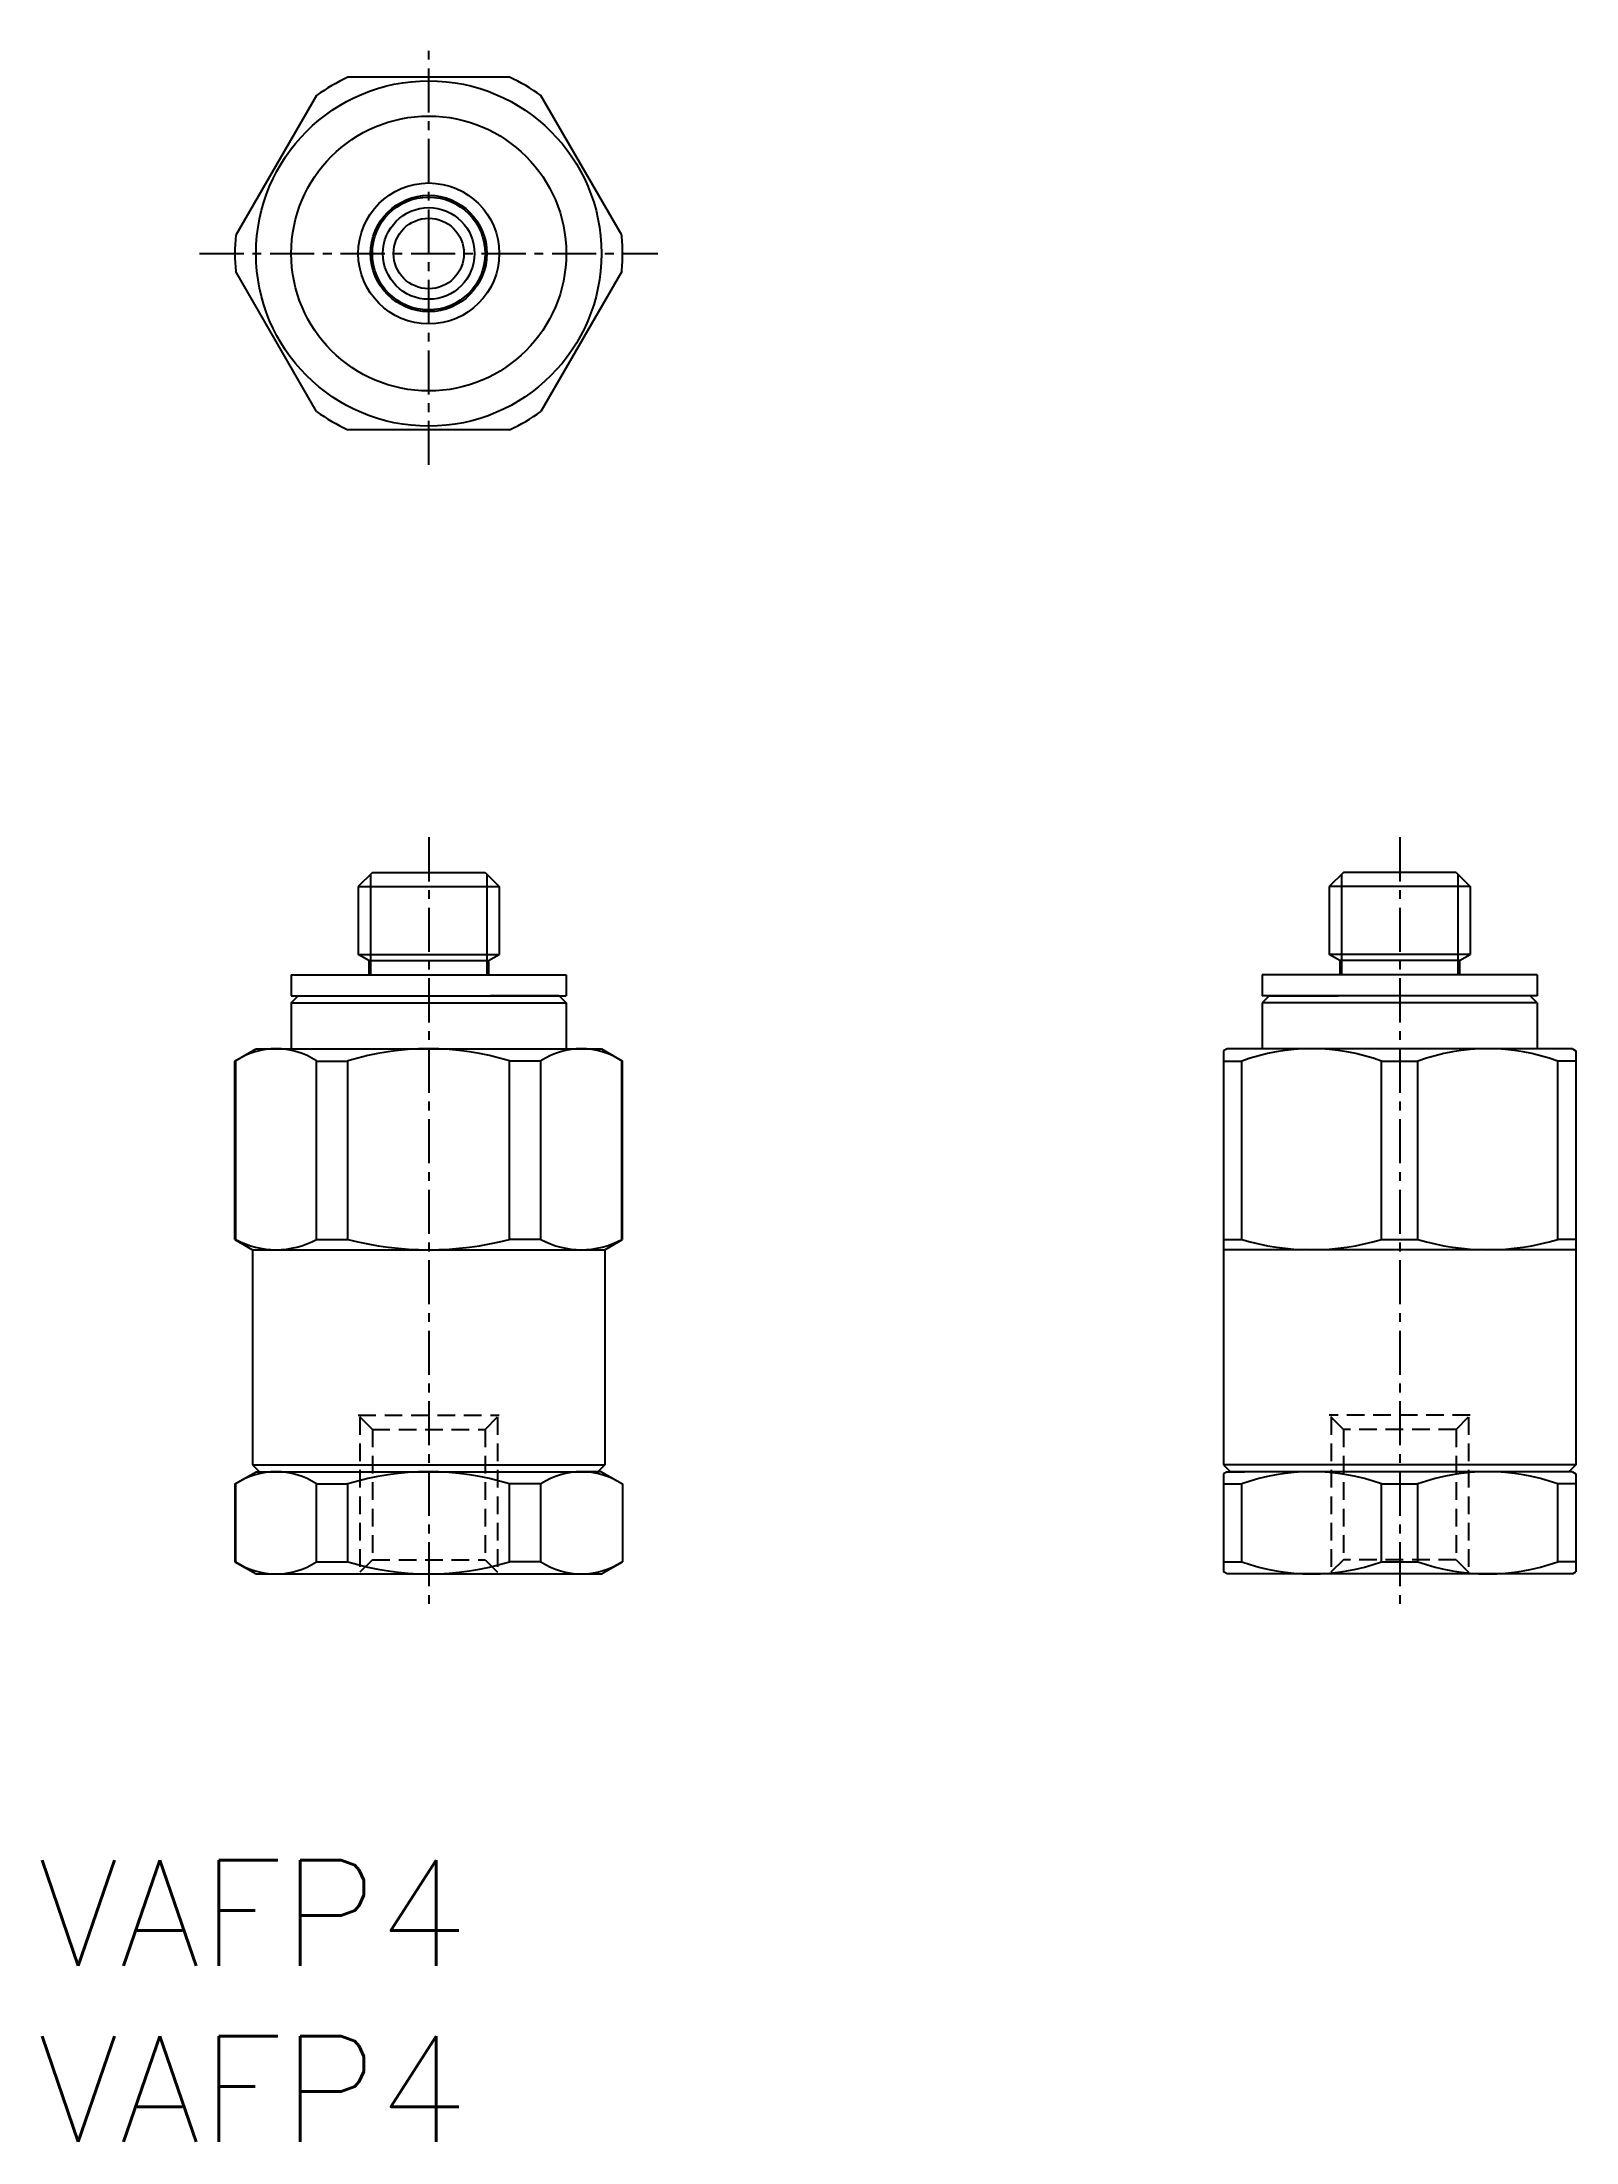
# Model space of a CAD drawing. Extents: x 108.4 to 151.9, y 61.4 to 121.
import ezdxf
from ezdxf.enums import TextEntityAlignment as Align

# ---------------------------------------------------------------- set-up
doc = ezdxf.new("R2010")
doc.units = 0
doc.linetypes.add('CENTER', pattern=[2, 1.25, -0.25, 0.25, -0.25])
doc.linetypes.add('DASHED', pattern=[0.75, 0.5, -0.25])
doc.layers.get('0').update_dxf_attribs({"linetype": 'CONTINUOUS'})
doc.styles.get("Standard").update_dxf_attribs({"font": 'txt.shx', "bigfont": 'extfont.shx'})

msp = doc.modelspace()

# ---------------------------------------------------------------- linework, layer by layer
at = {"color": 1, "linetype": 'CENTER'}
for p, q in [((119.33, 108.957), (119.33, 120.957)), ((112.83, 114.957), (125.83, 114.957)), ((119.33, 98.393), (119.33, 76.493)), ((146.877, 98.393), (146.877, 76.493))]:
    msp.add_line(p, q, dxfattribs=at)
at = {"color": 7, "linetype": 'CONTINUOUS'}
for p, q in [((121.621, 119.957), (117.039, 119.957)), ((116.145, 119.442), (113.854, 115.473)), ((124.806, 115.473), (122.514, 119.442)), ((116.145, 110.473), (113.854, 114.442)), ((124.806, 114.442), (122.514, 110.473)), ((121.621, 109.957), (117.039, 109.957)), ((117.73, 97.393), (117.33, 96.993)), ((117.73, 97.393), (120.93, 97.393)), ((120.93, 97.393), (121.33, 96.993)), ((145.277, 97.393), (144.877, 96.993)), ((148.477, 97.393), (145.277, 97.393)), ((148.477, 97.393), (148.877, 96.993)), ((117.33, 96.993), (117.33, 95.066)), ((117.33, 96.993), (121.33, 96.993)), ((121.33, 96.993), (121.33, 95.066)), ((148.877, 96.993), (144.877, 96.993)), ((144.877, 96.993), (144.877, 95.066)), ((148.877, 96.993), (148.877, 95.066)), ((117.63, 94.893), (117.33, 95.066)), ((117.33, 95.066), (121.33, 95.066)), ((117.63, 94.893), (117.63, 94.493)), ((117.63, 94.893), (121.03, 94.893)), ((121.03, 94.893), (121.33, 95.066)), ((121.03, 94.893), (121.03, 94.493)), ((148.877, 95.066), (144.877, 95.066)), ((145.177, 94.893), (144.877, 95.066)), ((148.577, 94.893), (145.177, 94.893)), ((145.177, 94.893), (145.177, 94.493)), ((148.577, 94.893), (148.877, 95.066)), ((148.577, 94.893), (148.577, 94.493)), ((115.43, 94.493), (115.43, 93.893)), ((115.43, 94.493), (123.23, 94.493)), ((123.23, 94.493), (123.23, 93.893)), ((150.777, 94.493), (142.977, 94.493)), ((142.977, 94.493), (142.977, 93.893)), ((150.777, 94.493), (150.777, 93.893)), ((115.43, 93.893), (123.23, 93.893)), ((115.43, 93.693), (115.63, 93.893)), ((115.43, 93.693), (115.43, 92.393)), ((115.43, 93.693), (123.23, 93.693)), ((115.63, 93.893), (119.33, 93.893)), ((123.03, 93.893), (121.08, 93.893)), ((123.03, 93.893), (123.23, 93.693)), ((123.23, 93.693), (123.23, 92.393)), ((143.177, 93.893), (142.977, 93.693)), ((150.777, 93.893), (142.977, 93.893)), ((150.777, 93.693), (142.977, 93.693)), ((142.977, 93.693), (142.977, 92.393)), ((143.177, 93.893), (145.127, 93.893)), ((150.577, 93.893), (146.877, 93.893)), ((150.777, 93.693), (150.577, 93.893)), ((150.777, 93.693), (150.777, 92.393)), ((113.83, 92.046), (114.43, 92.393)), ((114.43, 92.393), (124.23, 92.393)), ((124.23, 92.393), (124.83, 92.046)), ((141.977, 92.393), (141.877, 92.335)), ((151.777, 92.393), (141.977, 92.393)), ((151.777, 92.393), (151.877, 92.335)), ((113.83, 86.981), (113.83, 92.046)), ((113.83, 92.046), (113.854, 92.046)), ((113.854, 86.981), (113.854, 92.046)), ((116.145, 86.981), (116.145, 92.046)), ((116.145, 92.046), (117.039, 92.046)), ((117.039, 86.981), (117.039, 92.046)), ((122.514, 92.046), (121.621, 92.046)), ((121.621, 86.981), (121.621, 92.046)), ((122.514, 86.981), (122.514, 92.046)), ((124.806, 86.981), (124.806, 92.046)), ((124.83, 92.046), (124.806, 92.046)), ((124.83, 86.981), (124.83, 92.046)), ((141.877, 92.335), (141.877, 86.693)), ((141.877, 92.046), (142.393, 92.046)), ((142.393, 86.981), (142.393, 92.046)), ((146.362, 86.981), (146.362, 92.046)), ((146.362, 92.046), (147.393, 92.046)), ((147.393, 86.981), (147.393, 92.046)), ((151.877, 92.046), (151.362, 92.046)), ((151.362, 86.981), (151.362, 92.046)), ((151.877, 92.335), (151.877, 86.693)), ((113.83, 86.981), (114.33, 86.693)), ((113.83, 86.981), (113.854, 86.981)), ((114.33, 86.693), (124.33, 86.693)), ((114.33, 86.693), (114.33, 80.593)), ((116.145, 86.981), (117.039, 86.981)), ((122.514, 86.981), (121.621, 86.981)), ((124.33, 86.693), (124.83, 86.981)), ((124.33, 86.693), (124.33, 80.593)), ((124.83, 86.981), (124.806, 86.981)), ((141.877, 86.981), (142.393, 86.981)), ((141.877, 86.693), (141.877, 80.593)), ((151.877, 86.693), (141.877, 86.693)), ((146.362, 86.981), (147.393, 86.981)), ((151.877, 86.981), (151.362, 86.981)), ((151.877, 86.693), (151.877, 80.593)), ((114.33, 80.593), (124.33, 80.593)), ((114.33, 80.593), (114.53, 80.393)), ((124.33, 80.593), (124.13, 80.393)), ((141.877, 80.593), (142.077, 80.393)), ((151.877, 80.593), (141.877, 80.593)), ((151.877, 80.593), (151.677, 80.393)), ((113.83, 80.046), (114.43, 80.393)), ((113.83, 80.046), (113.83, 77.839)), ((113.83, 80.046), (113.854, 80.046)), ((113.854, 77.839), (113.854, 80.046)), ((114.43, 80.393), (119.33, 80.393)), ((114.53, 80.393), (124.13, 80.393)), ((116.145, 77.839), (116.145, 80.046)), ((116.145, 80.046), (117.039, 80.046)), ((117.039, 77.839), (117.039, 80.046)), ((122.514, 80.046), (121.621, 80.046)), ((121.621, 77.839), (121.621, 80.046)), ((122.514, 77.839), (122.514, 80.046)), ((124.23, 80.393), (123.73, 80.393)), ((124.23, 80.393), (124.83, 80.046)), ((124.83, 80.046), (124.83, 77.839)), ((141.977, 80.393), (141.877, 80.335)), ((141.877, 80.335), (141.877, 77.55)), ((141.877, 80.046), (142.393, 80.046)), ((141.977, 80.393), (142.477, 80.393)), ((151.677, 80.393), (142.077, 80.393)), ((142.393, 77.839), (142.393, 80.046)), ((146.362, 77.839), (146.362, 80.046)), ((146.362, 80.046), (147.393, 80.046)), ((151.777, 80.393), (146.877, 80.393)), ((147.393, 77.839), (147.393, 80.046)), ((151.877, 80.046), (151.362, 80.046)), ((151.362, 77.839), (151.362, 80.046)), ((151.777, 80.393), (151.877, 80.335)), ((151.877, 80.335), (151.877, 77.55)), ((113.83, 77.839), (114.43, 77.493)), ((113.83, 77.839), (113.854, 77.839)), ((114.43, 77.493), (124.23, 77.493)), ((116.145, 77.839), (117.039, 77.839)), ((122.514, 77.839), (121.621, 77.839)), ((124.23, 77.493), (124.83, 77.839)), ((141.877, 77.839), (142.393, 77.839)), ((141.977, 77.493), (141.877, 77.55)), ((151.777, 77.493), (141.977, 77.493)), ((146.362, 77.839), (147.393, 77.839)), ((151.877, 77.839), (151.362, 77.839)), ((151.777, 77.493), (151.877, 77.55))]:
    msp.add_line(p, q, dxfattribs=at)
at = {"color": 3, "linetype": 'CONTINUOUS'}
for p, q in [((117.68, 97.343), (117.68, 94.493)), ((120.98, 97.343), (120.98, 94.493)), ((145.227, 97.343), (145.227, 94.493)), ((148.527, 97.343), (148.527, 94.493))]:
    msp.add_line(p, q, dxfattribs=at)
at = {"color": 3, "linetype": 'DASHED'}
for p, q in [((117.73, 81.593), (117.33, 81.993)), ((117.33, 81.993), (121.33, 81.993)), ((117.38, 81.943), (117.38, 77.543)), ((120.93, 81.593), (121.33, 81.993)), ((121.28, 81.943), (121.28, 77.543)), ((145.277, 81.593), (144.877, 81.993)), ((148.877, 81.993), (144.877, 81.993)), ((144.927, 81.943), (144.927, 77.543)), ((148.477, 81.593), (148.877, 81.993)), ((148.827, 81.943), (148.827, 77.543)), ((117.73, 81.593), (120.93, 81.593)), ((117.73, 81.593), (117.73, 77.893)), ((120.93, 81.593), (120.93, 77.893)), ((145.277, 81.593), (145.277, 77.893)), ((148.477, 81.593), (145.277, 81.593)), ((148.477, 81.593), (148.477, 77.893)), ((117.73, 77.893), (117.33, 77.493)), ((117.73, 77.893), (120.93, 77.893)), ((120.93, 77.893), (121.33, 77.493)), ((145.277, 77.893), (144.877, 77.493)), ((148.477, 77.893), (145.277, 77.893)), ((148.477, 77.893), (148.877, 77.493))]:
    msp.add_line(p, q, dxfattribs=at)
at = {"color": 7, "linetype": 'CONTINUOUS'}
for radius in [4.9, 3.9, 2, 1.6, 1.3, 1]:
    msp.add_circle((119.33, 114.957), radius, dxfattribs=at)
at = {"color": 3, "linetype": 'CONTINUOUS'}
msp.add_circle((119.33, 114.957), 1.65, dxfattribs=at)
at = {"color": 7, "linetype": 'CONTINUOUS'}
for centre, radius, start, end in [((119.33, 114.957), 5.5, 114.61998, 125.38002), ((119.33, 114.957), 5.5, 54.61998, 65.38002), ((119.33, 114.957), 5.5, 174.61998, 185.38002), ((119.33, 114.957), 5.5, 0, 5.38002), ((119.33, 114.957), 5.5, 354.61998, 0), ((119.33, 114.957), 5.5, 234.61998, 245.38002), ((119.33, 114.957), 5.5, 294.61998, 305.38002), ((115, 90.325), 2.068, 56.35235, 123.64765), ((119.33, 84.642), 7.751, 72.8056, 107.1944), ((123.66, 90.325), 2.068, 56.35235, 123.64765), ((144.377, 86.536), 5.856, 70.19484, 109.80516), ((149.377, 86.536), 5.856, 70.19484, 109.80516), ((115, 89.11), 2.418, 241.71446, 298.28554), ((119.33, 95.93), 9.238, 255.63849, 284.36151), ((123.66, 89.11), 2.418, 241.71446, 298.28554), ((144.377, 93.657), 6.964, 253.44551, 286.55449), ((149.377, 93.657), 6.964, 253.44551, 286.55449), ((115, 78.325), 2.068, 56.35235, 123.64765), ((119.33, 72.642), 7.751, 72.8056, 107.1944), ((123.66, 78.325), 2.068, 56.35235, 123.64765), ((144.377, 74.536), 5.856, 70.19484, 109.80516), ((149.377, 74.536), 5.856, 70.19484, 109.80516), ((115, 79.56), 2.068, 236.35235, 303.64765), ((119.33, 85.244), 7.751, 252.8056, 287.1944), ((123.66, 79.56), 2.068, 236.35235, 303.64765), ((144.377, 83.349), 5.856, 250.19484, 289.80516), ((149.377, 83.349), 5.856, 250.19484, 289.80516)]:
    msp.add_arc(centre, radius, start, end, dxfattribs=at)

# ---------------------------------------------------------------- texts
for p in [(108.23, 67.876), (108.23, 62.876)]:
    msp.add_text('VAFP4', height=3, dxfattribs=at).set_placement(p, align=Align.MIDDLE_LEFT)

doc.saveas('drawing.dxf')
